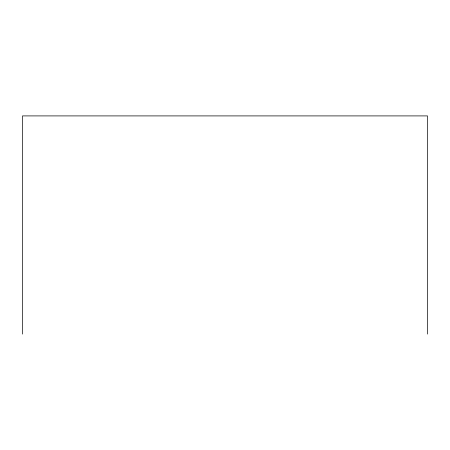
<?xml version="1.0" encoding="UTF-8"?>
<svg xmlns="http://www.w3.org/2000/svg" width="450" height="450" viewBox="0 0 450 450"><rect width="100%" height="100%" fill="white"/><g stroke="black" fill="none" stroke-linecap="round" stroke-linejoin="round"><path stroke-width="0.67" d="M427.5 334.091L427.5 115.909L22.5 115.909L22.5 334.091"/></g></svg>
